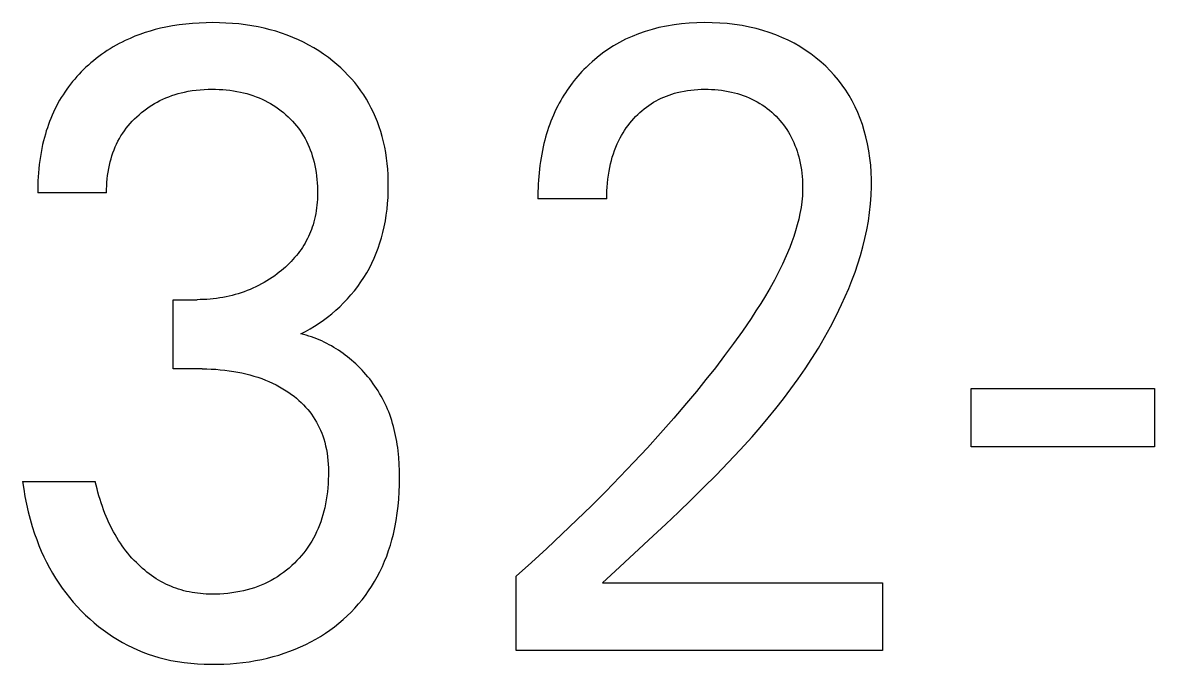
# Model space of a CAD drawing. Extents: x 10 to 879, y 6 to 221.
# Drawn here: x 724.347 to 726.622, y 136.821 to 138.11 of the extents above; entities that cross this region are included whole.
import ezdxf

# ---------------------------------------------------------------- set-up
doc = ezdxf.new("R2010")
doc.units = 0
doc.header["$LTSCALE"] = 5
doc.header["$MEASUREMENT"] = 0
doc.layers.get('0').update_dxf_attribs({"linetype": 'CONTINUOUS'})

msp = doc.modelspace()

# ---------------------------------------------------------------- linework, layer by layer
at = {"color": 7, "linetype": 'Continuous'}
for p, q in [((724.6244, 138.0984), (724.6139, 138.0958)), ((724.6349, 138.1007), (724.6244, 138.0984)), ((724.6483, 138.1032), (724.6349, 138.1007)), ((724.6617, 138.1053), (724.6483, 138.1032)), ((724.6752, 138.1069), (724.6617, 138.1053)), ((724.6888, 138.1082), (724.6752, 138.1069)), ((724.7023, 138.109), (724.6888, 138.1082)), ((724.7159, 138.1095), (724.7023, 138.109)), ((724.7295, 138.1097), (724.7159, 138.1095)), ((724.7427, 138.1095), (724.7295, 138.1097)), ((724.7558, 138.109), (724.7427, 138.1095)), ((724.7689, 138.1082), (724.7558, 138.109)), ((724.782, 138.107), (724.7689, 138.1082)), ((724.795, 138.1054), (724.782, 138.107)), ((724.808, 138.1035), (724.795, 138.1054)), ((724.8209, 138.1011), (724.808, 138.1035)), ((724.8328, 138.0985), (724.8209, 138.1011)), ((724.8445, 138.0956), (724.8328, 138.0985)), ((725.6262, 138.0997), (725.6124, 138.0962)), ((725.6413, 138.1029), (725.6262, 138.0997)), ((725.6566, 138.1054), (725.6413, 138.1029)), ((725.6719, 138.1073), (725.6566, 138.1054)), ((725.6873, 138.1086), (725.6719, 138.1073)), ((725.7028, 138.1094), (725.6873, 138.1086)), ((725.7183, 138.1097), (725.7028, 138.1094)), ((725.7334, 138.1095), (725.7183, 138.1097)), ((725.7485, 138.1088), (725.7334, 138.1095)), ((725.7635, 138.1077), (725.7485, 138.1088)), ((725.7785, 138.106), (725.7635, 138.1077)), ((725.7934, 138.1037), (725.7785, 138.106)), ((725.8082, 138.1009), (725.7934, 138.1037)), ((725.8216, 138.0978), (725.8082, 138.1009)), ((724.563, 138.0782), (724.5532, 138.0737)), ((724.5729, 138.0823), (724.563, 138.0782)), ((724.583, 138.0862), (724.5729, 138.0823)), ((724.5932, 138.0897), (724.583, 138.0862)), ((724.6035, 138.0929), (724.5932, 138.0897)), ((724.6139, 138.0958), (724.6035, 138.0929)), ((724.8562, 138.0923), (724.8445, 138.0956)), ((724.8677, 138.0886), (724.8562, 138.0923)), ((724.8791, 138.0846), (724.8677, 138.0886)), ((724.8904, 138.0801), (724.8791, 138.0846)), ((724.9014, 138.0753), (724.8904, 138.0801)), ((725.5593, 138.0763), (725.5467, 138.0698)), ((725.5722, 138.0822), (725.5593, 138.0763)), ((725.5854, 138.0874), (725.5722, 138.0822)), ((725.5988, 138.0921), (725.5854, 138.0874)), ((725.6124, 138.0962), (725.5988, 138.0921)), ((725.8349, 138.0942), (725.8216, 138.0978)), ((725.848, 138.0901), (725.8349, 138.0942)), ((725.861, 138.0854), (725.848, 138.0901)), ((725.8737, 138.0802), (725.861, 138.0854)), ((725.8862, 138.0745), (725.8737, 138.0802)), ((724.5172, 138.0535), (724.5115, 138.0497)), ((724.523, 138.0572), (724.5172, 138.0535)), ((724.5289, 138.0608), (724.523, 138.0572)), ((724.5349, 138.0642), (724.5289, 138.0608)), ((724.5409, 138.0675), (724.5349, 138.0642)), ((724.547, 138.0707), (724.5409, 138.0675)), ((724.5532, 138.0737), (724.547, 138.0707)), ((724.912, 138.0702), (724.9014, 138.0753)), ((724.9224, 138.0648), (724.912, 138.0702)), ((724.9326, 138.059), (724.9224, 138.0648)), ((724.9425, 138.0528), (724.9326, 138.059)), ((725.5238, 138.0559), (725.5128, 138.0482)), ((725.5351, 138.0631), (725.5238, 138.0559)), ((725.5467, 138.0698), (725.5351, 138.0631)), ((725.898, 138.0684), (725.8862, 138.0745)), ((725.9094, 138.0618), (725.898, 138.0684)), ((725.9206, 138.0547), (725.9094, 138.0618)), ((725.9315, 138.0471), (725.9206, 138.0547)), ((724.4895, 138.0331), (724.4842, 138.0287)), ((724.4948, 138.0375), (724.4895, 138.0331)), ((724.5003, 138.0416), (724.4948, 138.0375)), ((724.5059, 138.0457), (724.5003, 138.0416)), ((724.5115, 138.0497), (724.5059, 138.0457)), ((724.9523, 138.0463), (724.9425, 138.0528)), ((724.9618, 138.0394), (724.9523, 138.0463)), ((724.971, 138.0322), (724.9618, 138.0394)), ((724.9789, 138.0257), (724.971, 138.0322)), ((725.492, 138.0313), (725.4858, 138.0257)), ((725.5023, 138.04), (725.492, 138.0313)), ((725.5128, 138.0482), (725.5023, 138.04)), ((725.942, 138.039), (725.9315, 138.0471)), ((725.9522, 138.0305), (725.942, 138.039)), ((725.9615, 138.022), (725.9522, 138.0305)), ((724.4651, 138.0108), (724.4606, 138.0061)), ((724.4697, 138.0154), (724.4651, 138.0108)), ((724.4745, 138.02), (724.4697, 138.0154)), ((724.4793, 138.0244), (724.4745, 138.02)), ((724.4842, 138.0287), (724.4793, 138.0244)), ((724.9865, 138.0189), (724.9789, 138.0257)), ((724.9939, 138.0118), (724.9865, 138.0189)), ((725.0011, 138.0045), (724.9939, 138.0118)), ((725.4714, 138.0113), (725.4674, 138.0069)), ((725.4756, 138.0156), (725.4714, 138.0113)), ((725.4798, 138.0199), (725.4756, 138.0156)), ((725.4858, 138.0257), (725.4798, 138.0199)), ((725.9704, 138.0131), (725.9615, 138.022)), ((725.9789, 138.0039), (725.9704, 138.0131)), ((724.4435, 137.9862), (724.4395, 137.9811)), ((724.4476, 137.9913), (724.4435, 137.9862)), ((724.4518, 137.9964), (724.4476, 137.9913)), ((724.4561, 138.0013), (724.4518, 137.9964)), ((724.4606, 138.0061), (724.4561, 138.0013)), ((725.008, 137.997), (725.0011, 138.0045)), ((725.0147, 137.9892), (725.008, 137.997)), ((725.021, 137.9812), (725.0147, 137.9892)), ((725.452, 137.9884), (725.4484, 137.9837)), ((725.4557, 137.9932), (725.452, 137.9884)), ((725.4595, 137.9978), (725.4557, 137.9932)), ((725.4634, 138.0024), (725.4595, 137.9978)), ((725.4674, 138.0069), (725.4634, 138.0024)), ((725.987, 137.9943), (725.9789, 138.0039)), ((725.9947, 137.9844), (725.987, 137.9943)), ((724.4284, 137.965), (724.4249, 137.9594)), ((724.432, 137.9704), (724.4284, 137.965)), ((724.4357, 137.9758), (724.432, 137.9704)), ((724.4395, 137.9811), (724.4357, 137.9758)), ((724.6412, 137.961), (724.6473, 137.9632)), ((724.6473, 137.9632), (724.6535, 137.9652)), ((724.6535, 137.9652), (724.6597, 137.9671)), ((724.6597, 137.9671), (724.666, 137.9687)), ((724.666, 137.9687), (724.6723, 137.9702)), ((724.6723, 137.9702), (724.6802, 137.9718)), ((724.6802, 137.9718), (724.6881, 137.9731)), ((724.6881, 137.9731), (724.696, 137.9741)), ((724.696, 137.9741), (724.704, 137.9749)), ((724.704, 137.9749), (724.712, 137.9754)), ((724.712, 137.9754), (724.72, 137.9758)), ((724.72, 137.9758), (724.728, 137.9759)), ((724.728, 137.9759), (724.7351, 137.9758)), ((724.7351, 137.9758), (724.7423, 137.9756)), ((724.7423, 137.9756), (724.7495, 137.9752)), ((724.7495, 137.9752), (724.7566, 137.9746)), ((724.7566, 137.9746), (724.7637, 137.9738)), ((724.7637, 137.9738), (724.7708, 137.9728)), ((724.7708, 137.9728), (724.7778, 137.9716)), ((724.7778, 137.9716), (724.7849, 137.9702)), ((724.7849, 137.9702), (724.7912, 137.9687)), ((724.7912, 137.9687), (724.7976, 137.9671)), ((724.7976, 137.9671), (724.8039, 137.9653)), ((724.8039, 137.9653), (724.8101, 137.9632)), ((724.8101, 137.9632), (724.8163, 137.961)), ((725.0271, 137.973), (725.021, 137.9812)), ((725.0328, 137.9645), (725.0271, 137.973)), ((725.0383, 137.9559), (725.0328, 137.9645)), ((725.435, 137.9638), (725.4319, 137.9587)), ((725.4382, 137.9689), (725.435, 137.9638)), ((725.4415, 137.9739), (725.4382, 137.9689)), ((725.4449, 137.9788), (725.4415, 137.9739)), ((725.4484, 137.9837), (725.4449, 137.9788)), ((725.6359, 137.9601), (725.6412, 137.9623)), ((725.6412, 137.9623), (725.6466, 137.9643)), ((725.6466, 137.9643), (725.652, 137.9661)), ((725.652, 137.9661), (725.6575, 137.9678)), ((725.6575, 137.9678), (725.6631, 137.9693)), ((725.6631, 137.9693), (725.6698, 137.9709)), ((725.6698, 137.9709), (725.6767, 137.9723)), ((725.6767, 137.9723), (725.6835, 137.9734)), ((725.6835, 137.9734), (725.6904, 137.9743)), ((725.6904, 137.9743), (725.6974, 137.975)), ((725.6974, 137.975), (725.7043, 137.9755)), ((725.7043, 137.9755), (725.7113, 137.9758)), ((725.7113, 137.9758), (725.7183, 137.9759)), ((725.7183, 137.9759), (725.7251, 137.9758)), ((725.7251, 137.9758), (725.7318, 137.9756)), ((725.7318, 137.9756), (725.7386, 137.9752)), ((725.7386, 137.9752), (725.7454, 137.9746)), ((725.7454, 137.9746), (725.7521, 137.9738)), ((725.7521, 137.9738), (725.7588, 137.9729)), ((725.7588, 137.9729), (725.7655, 137.9717)), ((725.7655, 137.9717), (725.7721, 137.9703)), ((725.7721, 137.9703), (725.7781, 137.9689)), ((725.7781, 137.9689), (725.7841, 137.9672)), ((725.7841, 137.9672), (725.79, 137.9654)), ((725.79, 137.9654), (725.7959, 137.9635)), ((725.7959, 137.9635), (725.8017, 137.9613)), ((726.0019, 137.9741), (725.9947, 137.9844)), ((726.0086, 137.9636), (726.0019, 137.9741)), ((726.015, 137.9524), (726.0086, 137.9636)), ((724.415, 137.9419), (724.412, 137.9359)), ((724.4182, 137.9478), (724.415, 137.9419)), ((724.4215, 137.9537), (724.4182, 137.9478)), ((724.4249, 137.9594), (724.4215, 137.9537)), ((724.5961, 137.9367), (724.6013, 137.9404)), ((724.6013, 137.9404), (724.6067, 137.9438)), ((724.6067, 137.9438), (724.6121, 137.9471)), ((724.6121, 137.9471), (724.6177, 137.9503)), ((724.6177, 137.9503), (724.6233, 137.9532)), ((724.6233, 137.9532), (724.6292, 137.956)), ((724.6292, 137.956), (724.6351, 137.9586)), ((724.6351, 137.9586), (724.6412, 137.961)), ((724.8163, 137.961), (724.8224, 137.9586)), ((724.8224, 137.9586), (724.8284, 137.956)), ((724.8284, 137.956), (724.8343, 137.9532)), ((724.8343, 137.9532), (724.84, 137.9503)), ((724.84, 137.9503), (724.8455, 137.9472)), ((724.8455, 137.9472), (724.8509, 137.9439)), ((724.8509, 137.9439), (724.8563, 137.9404)), ((724.8563, 137.9404), (724.8615, 137.9368)), ((725.0433, 137.9471), (725.0383, 137.9559)), ((725.0481, 137.9381), (725.0433, 137.9471)), ((725.4228, 137.9424), (725.4198, 137.9364)), ((725.426, 137.9483), (725.4228, 137.9424)), ((725.4289, 137.9535), (725.426, 137.9483)), ((725.4319, 137.9587), (725.4289, 137.9535)), ((725.5966, 137.9366), (725.6011, 137.9401)), ((725.6011, 137.9401), (725.6058, 137.9434)), ((725.6058, 137.9434), (725.6106, 137.9466)), ((725.6106, 137.9466), (725.6155, 137.9497)), ((725.6155, 137.9497), (725.6205, 137.9525)), ((725.6205, 137.9525), (725.6255, 137.9552)), ((725.6255, 137.9552), (725.6307, 137.9577)), ((725.6307, 137.9577), (725.6359, 137.9601)), ((725.8017, 137.9613), (725.8074, 137.9589)), ((725.8074, 137.9589), (725.813, 137.9563)), ((725.813, 137.9563), (725.8186, 137.9536)), ((725.8186, 137.9536), (725.8238, 137.9507)), ((725.8238, 137.9507), (725.829, 137.9476)), ((725.829, 137.9476), (725.8341, 137.9444)), ((725.8341, 137.9444), (725.839, 137.941)), ((725.839, 137.941), (725.8438, 137.9374)), ((726.0208, 137.9409), (726.015, 137.9524)), ((726.0261, 137.9291), (726.0208, 137.9409)), ((724.4039, 137.9175), (724.4014, 137.9112)), ((724.4064, 137.9237), (724.4039, 137.9175)), ((724.4092, 137.9298), (724.4064, 137.9237)), ((724.412, 137.9359), (724.4092, 137.9298)), ((724.572, 137.9163), (724.5765, 137.9206)), ((724.5765, 137.9206), (724.5811, 137.9248)), ((724.5811, 137.9248), (724.586, 137.929)), ((724.586, 137.929), (724.591, 137.9329)), ((724.591, 137.9329), (724.5961, 137.9367)), ((724.8615, 137.9368), (724.8666, 137.9329)), ((724.8666, 137.9329), (724.8715, 137.929)), ((724.8715, 137.929), (724.8764, 137.9248)), ((724.8764, 137.9248), (724.8809, 137.9207)), ((724.8809, 137.9207), (724.8853, 137.9164)), ((724.8853, 137.9164), (724.8896, 137.9119)), ((725.0526, 137.929), (725.0481, 137.9381)), ((725.0567, 137.9197), (725.0526, 137.929)), ((725.0605, 137.9102), (725.0567, 137.9197)), ((725.4116, 137.918), (725.4092, 137.9118)), ((725.4142, 137.9242), (725.4116, 137.918)), ((725.417, 137.9303), (725.4142, 137.9242)), ((725.4198, 137.9364), (725.417, 137.9303)), ((725.5716, 137.9124), (725.5756, 137.9169)), ((725.5756, 137.9169), (725.5795, 137.9211)), ((725.5795, 137.9211), (725.5836, 137.9252)), ((725.5836, 137.9252), (725.5878, 137.9291)), ((725.5878, 137.9291), (725.5921, 137.9329)), ((725.5921, 137.9329), (725.5966, 137.9366)), ((725.8438, 137.9374), (725.8486, 137.9337)), ((725.8486, 137.9337), (725.8531, 137.9298)), ((725.8531, 137.9298), (725.8576, 137.9257)), ((725.8576, 137.9257), (725.8617, 137.9217)), ((725.8617, 137.9217), (725.8657, 137.9175)), ((725.8657, 137.9175), (725.8696, 137.9132)), ((726.0309, 137.9172), (726.0261, 137.9291)), ((726.0352, 137.905), (726.0309, 137.9172)), ((724.3969, 137.8985), (724.3948, 137.8921)), ((724.3991, 137.9049), (724.3969, 137.8985)), ((724.4014, 137.9112), (724.3991, 137.9049)), ((724.5518, 137.8927), (724.5555, 137.8977)), ((724.5555, 137.8977), (724.5594, 137.9026)), ((724.5594, 137.9026), (724.5634, 137.9073)), ((724.5634, 137.9073), (724.5676, 137.9119)), ((724.5676, 137.9119), (724.572, 137.9163)), ((724.8896, 137.9119), (724.8937, 137.9074)), ((724.8937, 137.9074), (724.8976, 137.9027)), ((724.8976, 137.9027), (724.9014, 137.8978)), ((724.9014, 137.8978), (724.905, 137.8929)), ((725.064, 137.9006), (725.0605, 137.9102)), ((725.0671, 137.891), (725.064, 137.9006)), ((725.4046, 137.8991), (725.4025, 137.8927)), ((725.4068, 137.9055), (725.4046, 137.8991)), ((725.4092, 137.9118), (725.4068, 137.9055)), ((725.5573, 137.8934), (725.5607, 137.8983)), ((725.5607, 137.8983), (725.5642, 137.9031)), ((725.5642, 137.9031), (725.5678, 137.9079)), ((725.5678, 137.9079), (725.5716, 137.9124)), ((725.8696, 137.9132), (725.8733, 137.9088)), ((725.8733, 137.9088), (725.8769, 137.9042)), ((725.8769, 137.9042), (725.8803, 137.8996)), ((725.8803, 137.8996), (725.8836, 137.8948)), ((725.8836, 137.8948), (725.8866, 137.8899)), ((726.039, 137.8927), (726.0352, 137.905)), ((724.3893, 137.8726), (724.3874, 137.8647)), ((724.391, 137.8791), (724.3893, 137.8726)), ((724.3928, 137.8856), (724.391, 137.8791)), ((724.3948, 137.8921), (724.3928, 137.8856)), ((724.536, 137.8658), (724.5388, 137.8714)), ((724.5388, 137.8714), (724.5417, 137.8769)), ((724.5417, 137.8769), (724.5449, 137.8824)), ((724.5449, 137.8824), (724.5483, 137.8876)), ((724.5483, 137.8876), (724.5518, 137.8927)), ((724.905, 137.8929), (724.9085, 137.8878)), ((724.9085, 137.8878), (724.9117, 137.8826)), ((724.9117, 137.8826), (724.9149, 137.8771)), ((724.9149, 137.8771), (724.9178, 137.8714)), ((724.9178, 137.8714), (724.9205, 137.8657)), ((725.0699, 137.8812), (725.0671, 137.891)), ((725.0727, 137.8704), (725.0699, 137.8812)), ((725.3968, 137.8734), (725.3952, 137.8668)), ((725.3986, 137.8799), (725.3968, 137.8734)), ((725.4005, 137.8863), (725.3986, 137.8799)), ((725.4025, 137.8927), (725.4005, 137.8863)), ((725.5425, 137.8664), (725.5455, 137.8728)), ((725.5455, 137.8728), (725.5482, 137.8781)), ((725.5482, 137.8781), (725.5511, 137.8833)), ((725.5511, 137.8833), (725.5541, 137.8884)), ((725.5541, 137.8884), (725.5573, 137.8934)), ((725.8866, 137.8899), (725.8896, 137.8849)), ((725.8896, 137.8849), (725.8924, 137.8796)), ((725.8924, 137.8796), (725.8951, 137.8742)), ((725.8951, 137.8742), (725.8975, 137.8687)), ((726.0424, 137.8802), (726.039, 137.8927)), ((726.0456, 137.8662), (726.0424, 137.8802)), ((724.3842, 137.8487), (724.3828, 137.8406)), ((724.3857, 137.8567), (724.3842, 137.8487)), ((724.3874, 137.8647), (724.3857, 137.8567)), ((724.5267, 137.8423), (724.5288, 137.8483)), ((724.5288, 137.8483), (724.531, 137.8542)), ((724.531, 137.8542), (724.5334, 137.86)), ((724.5334, 137.86), (724.536, 137.8658)), ((724.9205, 137.8657), (724.9231, 137.8599)), ((724.9231, 137.8599), (724.9254, 137.854)), ((724.9254, 137.854), (724.9276, 137.848)), ((725.075, 137.8596), (725.0727, 137.8704)), ((725.0771, 137.8486), (725.075, 137.8596)), ((725.0787, 137.8377), (725.0771, 137.8486)), ((725.3921, 137.8529), (725.3906, 137.8455)), ((725.3936, 137.8603), (725.3921, 137.8529)), ((725.3952, 137.8668), (725.3936, 137.8603)), ((725.5348, 137.8465), (725.5371, 137.8532)), ((725.5371, 137.8532), (725.5397, 137.8599)), ((725.5397, 137.8599), (725.5425, 137.8664)), ((725.8975, 137.8687), (725.8998, 137.8631)), ((725.8998, 137.8631), (725.9019, 137.8574)), ((725.9019, 137.8574), (725.9039, 137.8517)), ((725.9039, 137.8517), (725.9057, 137.8459)), ((726.0483, 137.852), (726.0456, 137.8662)), ((726.0504, 137.8378), (726.0483, 137.852)), ((724.3816, 137.8326), (724.3805, 137.8245)), ((724.3828, 137.8406), (724.3816, 137.8326)), ((724.5216, 137.8233), (724.5232, 137.8301)), ((724.5232, 137.8301), (724.5249, 137.8362)), ((724.5249, 137.8362), (724.5267, 137.8423)), ((724.9276, 137.848), (724.9295, 137.842)), ((724.9295, 137.842), (724.9313, 137.8359)), ((724.9313, 137.8359), (724.9329, 137.8297)), ((724.9329, 137.8297), (724.9345, 137.8228)), ((725.08, 137.8266), (725.0787, 137.8377)), ((725.0811, 137.8156), (725.08, 137.8266)), ((725.3881, 137.8306), (725.387, 137.8231)), ((725.3893, 137.838), (725.3881, 137.8306)), ((725.3906, 137.8455), (725.3893, 137.838)), ((725.5274, 137.8191), (725.529, 137.826)), ((725.529, 137.826), (725.5307, 137.8329)), ((725.5307, 137.8329), (725.5326, 137.8398)), ((725.5326, 137.8398), (725.5348, 137.8465)), ((725.9057, 137.8459), (725.9073, 137.84)), ((725.9073, 137.84), (725.9087, 137.8341)), ((725.9087, 137.8341), (725.9102, 137.8275)), ((725.9102, 137.8275), (725.9115, 137.8208)), ((726.052, 137.8235), (726.0504, 137.8378)), ((724.3789, 137.8083), (724.3783, 137.8003)), ((724.3796, 137.8164), (724.3789, 137.8083)), ((724.3805, 137.8245), (724.3796, 137.8164)), ((724.5172, 137.7958), (724.518, 137.8027)), ((724.518, 137.8027), (724.519, 137.8096)), ((724.519, 137.8096), (724.5202, 137.8165)), ((724.5202, 137.8165), (724.5216, 137.8233)), ((724.9345, 137.8228), (724.9359, 137.8159)), ((724.9359, 137.8159), (724.9371, 137.8089)), ((724.9371, 137.8089), (724.938, 137.8018)), ((725.0818, 137.8045), (725.0811, 137.8156)), ((725.0822, 137.7933), (725.0818, 137.8045)), ((725.3853, 137.8081), (725.3846, 137.8006)), ((725.3861, 137.8156), (725.3853, 137.8081)), ((725.387, 137.8231), (725.3861, 137.8156)), ((725.5236, 137.7954), (725.5247, 137.8033)), ((725.5247, 137.8033), (725.526, 137.8112)), ((725.526, 137.8112), (725.5274, 137.8191)), ((725.9115, 137.8208), (725.9126, 137.8141)), ((725.9126, 137.8141), (725.9135, 137.8073)), ((725.9135, 137.8073), (725.9142, 137.8006)), ((726.053, 137.8092), (726.052, 137.8235)), ((726.0536, 137.7948), (726.053, 137.8092)), ((724.3776, 137.7841), (724.3774, 137.7761)), ((724.3779, 137.7922), (724.3776, 137.7841)), ((724.3783, 137.8003), (724.3779, 137.7922)), ((724.516, 137.775), (724.5162, 137.7819)), ((724.5162, 137.7819), (724.5166, 137.7888)), ((724.5166, 137.7888), (724.5172, 137.7958)), ((724.938, 137.8018), (724.9388, 137.7948)), ((724.9388, 137.7948), (724.9394, 137.7877)), ((724.9394, 137.7877), (724.9398, 137.7806)), ((724.9398, 137.7806), (724.94, 137.7735)), ((725.0823, 137.7822), (725.0822, 137.7933)), ((725.0822, 137.7703), (725.0823, 137.7822)), ((725.3836, 137.7856), (725.3833, 137.7781)), ((725.384, 137.7931), (725.3836, 137.7856)), ((725.3846, 137.8006), (725.384, 137.7931)), ((725.5222, 137.7795), (725.5228, 137.7875)), ((725.5228, 137.7875), (725.5236, 137.7954)), ((725.9142, 137.8006), (725.9147, 137.7938)), ((725.9147, 137.7938), (725.915, 137.787)), ((725.915, 137.787), (725.9152, 137.7802)), ((725.9152, 137.7802), (725.9151, 137.7734)), ((726.0531, 137.763), (726.0537, 137.7804)), ((726.0537, 137.7804), (726.0536, 137.7948)), ((724.3774, 137.7761), (724.3774, 137.7681)), ((724.516, 137.7681), (724.3774, 137.7681)), ((724.516, 137.7681), (724.516, 137.775)), ((724.9399, 137.7606), (724.9396, 137.7548)), ((724.94, 137.7664), (724.9399, 137.7606)), ((724.94, 137.7735), (724.94, 137.7664)), ((725.0809, 137.7467), (725.0817, 137.7585)), ((725.0817, 137.7585), (725.0822, 137.7703)), ((725.383, 137.7707), (725.3829, 137.7632)), ((725.3829, 137.7632), (725.3829, 137.7558)), ((725.3833, 137.7781), (725.383, 137.7707)), ((725.5214, 137.7558), (725.5215, 137.7637)), ((725.5215, 137.7637), (725.5217, 137.7716)), ((725.5217, 137.7716), (725.5222, 137.7795)), ((725.9146, 137.7616), (725.9135, 137.7498)), ((725.9151, 137.7734), (725.9146, 137.7616)), ((726.0519, 137.7455), (726.0531, 137.763)), ((724.9381, 137.7376), (724.9373, 137.7319)), ((724.9387, 137.7433), (724.9381, 137.7376)), ((724.9392, 137.7491), (724.9387, 137.7433)), ((724.9396, 137.7548), (724.9392, 137.7491)), ((725.0782, 137.7231), (725.0798, 137.7349)), ((725.0798, 137.7349), (725.0809, 137.7467)), ((725.5214, 137.7558), (725.3829, 137.7558)), ((725.9119, 137.7381), (725.9098, 137.7265)), ((725.9135, 137.7498), (725.9119, 137.7381)), ((726.0499, 137.7281), (726.0519, 137.7455)), ((724.934, 137.7149), (724.9326, 137.7094)), ((724.9353, 137.7206), (724.934, 137.7149)), ((724.9364, 137.7262), (724.9353, 137.7206)), ((724.9373, 137.7319), (724.9364, 137.7262)), ((725.0764, 137.7115), (725.0782, 137.7231)), ((725.9073, 137.7149), (725.9044, 137.7033)), ((725.9098, 137.7265), (725.9073, 137.7149)), ((726.0474, 137.7108), (726.0499, 137.7281)), ((724.9259, 137.6897), (724.924, 137.685)), ((724.9277, 137.6943), (724.9259, 137.6897)), ((724.9294, 137.6991), (724.9277, 137.6943)), ((724.931, 137.7039), (724.9294, 137.6991)), ((724.9326, 137.7094), (724.931, 137.7039)), ((725.0715, 137.6883), (725.0741, 137.6998)), ((725.0741, 137.6998), (725.0764, 137.7115)), ((725.9011, 137.6919), (725.8974, 137.6805)), ((725.9044, 137.7033), (725.9011, 137.6919)), ((726.0405, 137.6763), (726.0443, 137.6935)), ((726.0443, 137.6935), (726.0474, 137.7108)), ((724.9149, 137.667), (724.9124, 137.6627)), ((724.9174, 137.6714), (724.9149, 137.667)), ((724.9197, 137.6759), (724.9174, 137.6714)), ((724.9219, 137.6804), (724.9197, 137.6759)), ((724.924, 137.685), (724.9219, 137.6804)), ((725.0619, 137.6569), (725.0655, 137.6673)), ((725.0655, 137.6673), (725.0686, 137.6777)), ((725.0686, 137.6777), (725.0715, 137.6883)), ((725.8935, 137.6693), (725.8892, 137.6582)), ((725.8974, 137.6805), (725.8935, 137.6693)), ((726.0363, 137.6592), (726.0405, 137.6763)), ((724.9008, 137.6459), (724.8975, 137.6417)), ((724.904, 137.6502), (724.9008, 137.6459)), ((724.9069, 137.6543), (724.904, 137.6502)), ((724.9097, 137.6584), (724.9069, 137.6543)), ((724.9124, 137.6627), (724.9097, 137.6584)), ((725.0538, 137.6366), (725.058, 137.6467)), ((725.058, 137.6467), (725.0619, 137.6569)), ((725.8892, 137.6582), (725.8823, 137.6414)), ((726.0315, 137.6423), (726.0363, 137.6592)), ((724.8793, 137.6224), (724.8754, 137.6188)), ((724.8831, 137.6261), (724.8793, 137.6224)), ((724.8869, 137.6298), (724.8831, 137.6261)), ((724.8905, 137.6337), (724.8869, 137.6298)), ((724.894, 137.6377), (724.8905, 137.6337)), ((724.8975, 137.6417), (724.894, 137.6377)), ((725.0442, 137.6169), (725.0492, 137.6266)), ((725.0492, 137.6266), (725.0538, 137.6366)), ((725.8748, 137.6249), (725.8669, 137.6087)), ((725.8823, 137.6414), (725.8748, 137.6249)), ((726.0205, 137.6087), (726.0262, 137.6254)), ((726.0262, 137.6254), (726.0315, 137.6423)), ((724.8487, 137.5979), (724.8434, 137.5944)), ((724.8539, 137.6015), (724.8487, 137.5979)), ((724.859, 137.6053), (724.8539, 137.6015)), ((724.8632, 137.6085), (724.859, 137.6053)), ((724.8673, 137.6118), (724.8632, 137.6085)), ((724.8714, 137.6152), (724.8673, 137.6118)), ((724.8754, 137.6188), (724.8714, 137.6152)), ((725.0272, 137.5889), (725.0332, 137.598)), ((725.0332, 137.598), (725.0389, 137.6073)), ((725.0389, 137.6073), (725.0442, 137.6169)), ((725.8669, 137.6087), (725.8585, 137.5927)), ((726.0144, 137.5921), (726.0205, 137.6087)), ((724.8101, 137.5764), (724.8043, 137.5739)), ((724.8158, 137.5791), (724.8101, 137.5764)), ((724.8215, 137.5819), (724.8158, 137.5791)), ((724.8271, 137.5848), (724.8215, 137.5819)), ((724.8326, 137.5879), (724.8271, 137.5848)), ((724.838, 137.5911), (724.8326, 137.5879)), ((724.8434, 137.5944), (724.838, 137.5911)), ((725.0142, 137.5713), (725.0209, 137.58)), ((725.0209, 137.58), (725.0272, 137.5889)), ((725.8497, 137.5769), (725.8406, 137.5613)), ((725.8585, 137.5927), (725.8497, 137.5769)), ((726.0009, 137.5594), (726.0078, 137.5757)), ((726.0078, 137.5757), (726.0144, 137.5921)), ((724.65, 137.4142), (724.65, 137.5533)), ((724.65, 137.5533), (724.6977, 137.5533)), ((724.7043, 137.5534), (724.6977, 137.5533)), ((724.7108, 137.5536), (724.7043, 137.5534)), ((724.7173, 137.5539), (724.7108, 137.5536)), ((724.7239, 137.5544), (724.7173, 137.5539)), ((724.7304, 137.555), (724.7239, 137.5544)), ((724.7369, 137.5558), (724.7304, 137.555)), ((724.7434, 137.5568), (724.7369, 137.5558)), ((724.7499, 137.5578), (724.7434, 137.5568)), ((724.7563, 137.5591), (724.7499, 137.5578)), ((724.7625, 137.5604), (724.7563, 137.5591)), ((724.7686, 137.5619), (724.7625, 137.5604)), ((724.7747, 137.5635), (724.7686, 137.5619)), ((724.7807, 137.5653), (724.7747, 137.5635)), ((724.7867, 137.5673), (724.7807, 137.5653)), ((724.7926, 137.5693), (724.7867, 137.5673)), ((724.7985, 137.5715), (724.7926, 137.5693)), ((724.8043, 137.5739), (724.7985, 137.5715)), ((724.9924, 137.5469), (725, 137.5547)), ((725, 137.5547), (725.0072, 137.5629)), ((725.0072, 137.5629), (725.0142, 137.5713)), ((725.8406, 137.5613), (725.8311, 137.5459)), ((725.9936, 137.5433), (726.0009, 137.5594)), ((724.9686, 137.525), (724.9767, 137.532)), ((724.9767, 137.532), (724.9846, 137.5392)), ((724.9846, 137.5392), (724.9924, 137.5469)), ((725.8214, 137.5306), (725.8115, 137.5156)), ((725.8311, 137.5459), (725.8214, 137.5306)), ((725.9828, 137.521), (725.9936, 137.5433)), ((724.943, 137.5059), (724.9517, 137.512)), ((724.9517, 137.512), (724.9602, 137.5183)), ((724.9602, 137.5183), (724.9686, 137.525)), ((725.8115, 137.5156), (725.7942, 137.4903)), ((725.9714, 137.499), (725.9828, 137.521)), ((724.9067, 137.4846), (724.916, 137.4895)), ((724.912, 137.4833), (724.9067, 137.4846)), ((724.916, 137.4895), (724.9252, 137.4946)), ((724.9252, 137.4946), (724.9342, 137.5001)), ((724.9342, 137.5001), (724.943, 137.5059)), ((725.7942, 137.4903), (725.7765, 137.4654)), ((725.9594, 137.4773), (725.9714, 137.499)), ((724.9174, 137.4818), (724.912, 137.4833)), ((724.9227, 137.4802), (724.9174, 137.4818)), ((724.9279, 137.4784), (724.9227, 137.4802)), ((724.9331, 137.4766), (724.9279, 137.4784)), ((724.9383, 137.4746), (724.9331, 137.4766)), ((724.9434, 137.4725), (724.9383, 137.4746)), ((724.9484, 137.4703), (724.9434, 137.4725)), ((724.9534, 137.4679), (724.9484, 137.4703)), ((724.9584, 137.4655), (724.9534, 137.4679)), ((724.9633, 137.4629), (724.9584, 137.4655)), ((724.9681, 137.4603), (724.9633, 137.4629)), ((725.7765, 137.4654), (725.7583, 137.4409)), ((725.9468, 137.456), (725.9594, 137.4773)), ((724.9728, 137.4575), (724.9681, 137.4603)), ((724.9776, 137.4546), (724.9728, 137.4575)), ((724.9822, 137.4516), (724.9776, 137.4546)), ((724.9868, 137.4486), (724.9822, 137.4516)), ((724.9913, 137.4454), (724.9868, 137.4486)), ((724.9957, 137.4421), (724.9913, 137.4454)), ((725.0001, 137.4388), (724.9957, 137.4421)), ((725.0044, 137.4353), (725.0001, 137.4388)), ((725.7583, 137.4409), (725.7398, 137.4166)), ((725.9338, 137.4351), (725.9468, 137.456)), ((725.0086, 137.4317), (725.0044, 137.4353)), ((725.0128, 137.4281), (725.0086, 137.4317)), ((725.0169, 137.4244), (725.0128, 137.4281)), ((725.0211, 137.4203), (725.0169, 137.4244)), ((725.0253, 137.4162), (725.0211, 137.4203)), ((725.0294, 137.4119), (725.0253, 137.4162)), ((725.7398, 137.4166), (725.7208, 137.3927)), ((725.9202, 137.4144), (725.9338, 137.4351)), ((724.7083, 137.4142), (724.65, 137.4142)), ((724.7083, 137.4142), (724.7174, 137.4141)), ((724.7174, 137.4141), (724.7264, 137.4138)), ((724.7264, 137.4138), (724.7355, 137.4134)), ((724.7355, 137.4134), (724.7445, 137.4127)), ((724.7445, 137.4127), (724.7535, 137.4118)), ((724.7535, 137.4118), (724.7625, 137.4107)), ((724.7625, 137.4107), (724.7715, 137.4093)), ((724.7715, 137.4093), (724.7797, 137.4079)), ((724.7797, 137.4079), (724.7878, 137.4062)), ((724.7878, 137.4062), (724.7959, 137.4043)), ((724.7959, 137.4043), (724.804, 137.4023)), ((724.804, 137.4023), (724.812, 137.3999)), ((724.812, 137.3999), (724.8199, 137.3974)), ((724.8199, 137.3974), (724.8278, 137.3947)), ((724.8278, 137.3947), (724.8351, 137.3918)), ((725.0334, 137.4076), (725.0294, 137.4119)), ((725.0373, 137.4031), (725.0334, 137.4076)), ((725.0411, 137.3986), (725.0373, 137.4031)), ((725.0448, 137.394), (725.0411, 137.3986)), ((725.0484, 137.3894), (725.0448, 137.394)), ((725.8917, 137.3741), (725.9061, 137.3941)), ((725.9061, 137.3941), (725.9202, 137.4144)), ((724.8351, 137.3918), (724.8424, 137.3888)), ((724.8424, 137.3888), (724.8496, 137.3855)), ((724.8496, 137.3855), (724.8566, 137.382)), ((724.8566, 137.382), (724.8636, 137.3783)), ((724.8636, 137.3783), (724.8704, 137.3744)), ((724.8704, 137.3744), (724.8771, 137.3702)), ((725.0519, 137.3846), (725.0484, 137.3894)), ((725.0553, 137.3798), (725.0519, 137.3846)), ((725.0586, 137.3749), (725.0553, 137.3798)), ((725.0618, 137.3699), (725.0586, 137.3749)), ((725.7208, 137.3927), (725.7015, 137.369)), ((725.8767, 137.3544), (725.8917, 137.3741)), ((726.2543, 137.2575), (726.2543, 137.3746)), ((726.2543, 137.3746), (726.6223, 137.3746)), ((726.6223, 137.3746), (726.6223, 137.2575)), ((724.8771, 137.3702), (724.8824, 137.3667)), ((724.8824, 137.3667), (724.8876, 137.363)), ((724.8876, 137.363), (724.8927, 137.3592)), ((724.8927, 137.3592), (724.8976, 137.3552)), ((724.8976, 137.3552), (724.9025, 137.351)), ((724.9025, 137.351), (724.9071, 137.3467)), ((725.0648, 137.3649), (725.0618, 137.3699)), ((725.0678, 137.3598), (725.0648, 137.3649)), ((725.0706, 137.3547), (725.0678, 137.3598)), ((725.0733, 137.3495), (725.0706, 137.3547)), ((725.0759, 137.3442), (725.0733, 137.3495)), ((725.7015, 137.369), (725.6819, 137.3455)), ((725.8614, 137.3349), (725.8767, 137.3544)), ((724.9071, 137.3467), (724.9117, 137.3423)), ((724.9117, 137.3423), (724.916, 137.3376)), ((724.916, 137.3376), (724.9202, 137.3329)), ((724.9202, 137.3329), (724.9242, 137.3279)), ((724.9242, 137.3279), (724.9279, 137.3231)), ((725.0784, 137.3389), (725.0759, 137.3442)), ((725.0808, 137.3335), (725.0784, 137.3389)), ((725.083, 137.3281), (725.0808, 137.3335)), ((725.0852, 137.3224), (725.083, 137.3281)), ((725.6819, 137.3455), (725.656, 137.3153)), ((725.8458, 137.3157), (725.8614, 137.3349)), ((724.9279, 137.3231), (724.9314, 137.318)), ((724.9314, 137.318), (724.9347, 137.3129)), ((724.9347, 137.3129), (724.9379, 137.3076)), ((724.9379, 137.3076), (724.9408, 137.3022)), ((724.9408, 137.3022), (724.9435, 137.2967)), ((725.0873, 137.3165), (725.0852, 137.3224)), ((725.0892, 137.3106), (725.0873, 137.3165)), ((725.091, 137.3047), (725.0892, 137.3106)), ((725.0927, 137.2988), (725.091, 137.3047)), ((725.656, 137.3153), (725.6297, 137.2854)), ((725.8297, 137.2968), (725.8458, 137.3157)), ((724.9435, 137.2967), (724.9461, 137.2911)), ((724.9461, 137.2911), (724.9484, 137.2855)), ((724.9484, 137.2855), (724.9506, 137.2797)), ((724.9506, 137.2797), (724.9525, 137.2739)), ((725.0943, 137.2928), (725.0927, 137.2988)), ((725.0957, 137.2867), (725.0943, 137.2928)), ((725.097, 137.2807), (725.0957, 137.2867)), ((725.0982, 137.2746), (725.097, 137.2807)), ((725.6297, 137.2854), (725.603, 137.2559)), ((725.8134, 137.2781), (725.8297, 137.2968)), ((724.9525, 137.2739), (724.9546, 137.2668)), ((724.9546, 137.2668), (724.9563, 137.2597)), ((724.9563, 137.2597), (724.9578, 137.2524)), ((725.0993, 137.2684), (725.0982, 137.2746)), ((725.1003, 137.2623), (725.0993, 137.2684)), ((725.1012, 137.2561), (725.1003, 137.2623)), ((725.7898, 137.2519), (725.8134, 137.2781)), ((726.6223, 137.2575), (726.2543, 137.2575)), ((724.9578, 137.2524), (724.9591, 137.2451)), ((724.9591, 137.2451), (724.9601, 137.2378)), ((724.9601, 137.2378), (724.9608, 137.2304)), ((725.102, 137.2499), (725.1012, 137.2561)), ((725.1033, 137.2365), (725.102, 137.2499)), ((725.1043, 137.223), (725.1033, 137.2365)), ((725.603, 137.2559), (725.5759, 137.2267)), ((725.7656, 137.2262), (725.7898, 137.2519)), ((724.9608, 137.2304), (724.9614, 137.223)), ((724.9614, 137.223), (724.9618, 137.2156)), ((724.9618, 137.2156), (724.9619, 137.2082)), ((725.1048, 137.2094), (725.1043, 137.223)), ((725.5759, 137.2267), (725.5478, 137.1972)), ((725.7411, 137.2009), (725.7656, 137.2262)), ((724.9617, 137.1919), (724.9613, 137.1837)), ((724.9619, 137.2), (724.9617, 137.1919)), ((724.9619, 137.2082), (724.9619, 137.2)), ((725.105, 137.1959), (725.1048, 137.2094)), ((725.1049, 137.1815), (725.105, 137.1959)), ((725.5478, 137.1972), (725.5194, 137.1681)), ((725.7161, 137.1759), (725.7411, 137.2009)), ((724.3472, 137.188), (724.3493, 137.1728)), ((724.3472, 137.188), (724.4933, 137.188)), ((724.3493, 137.1728), (724.3519, 137.1577)), ((724.4949, 137.1808), (724.4933, 137.188)), ((724.4967, 137.1736), (724.4949, 137.1808)), ((724.4986, 137.1664), (724.4967, 137.1736)), ((724.5006, 137.1593), (724.4986, 137.1664)), ((724.9599, 137.1675), (724.9588, 137.1594)), ((724.9607, 137.1756), (724.9599, 137.1675)), ((724.9613, 137.1837), (724.9607, 137.1756)), ((725.1035, 137.1527), (725.1044, 137.1671)), ((725.1044, 137.1671), (725.1049, 137.1815)), ((725.5194, 137.1681), (725.4906, 137.1393)), ((725.6909, 137.1512), (725.7161, 137.1759)), ((724.3519, 137.1577), (724.3549, 137.1425)), ((724.5027, 137.1521), (724.5006, 137.1593)), ((724.505, 137.1451), (724.5027, 137.1521)), ((724.5074, 137.138), (724.505, 137.1451)), ((724.9561, 137.1433), (724.9544, 137.1353)), ((724.9576, 137.1513), (724.9561, 137.1433)), ((724.9588, 137.1594), (724.9576, 137.1513)), ((725.1022, 137.1384), (725.1035, 137.1527)), ((725.6655, 137.1268), (725.6909, 137.1512)), ((724.3549, 137.1425), (724.3584, 137.1275)), ((724.3584, 137.1275), (724.3622, 137.1126)), ((724.5099, 137.131), (724.5074, 137.138)), ((724.5125, 137.1241), (724.5099, 137.131)), ((724.5151, 137.1178), (724.5125, 137.1241)), ((724.9507, 137.1212), (724.9486, 137.1142)), ((724.9526, 137.1283), (724.9507, 137.1212)), ((724.9544, 137.1353), (724.9526, 137.1283)), ((725.0982, 137.1101), (725.1004, 137.1242)), ((725.1004, 137.1242), (725.1022, 137.1384)), ((725.4906, 137.1393), (725.4615, 137.1108)), ((725.64, 137.1027), (725.6655, 137.1268)), ((724.3622, 137.1126), (724.3665, 137.0977)), ((724.3665, 137.0977), (724.3713, 137.0831)), ((724.5178, 137.1116), (724.5151, 137.1178)), ((724.5206, 137.1054), (724.5178, 137.1116)), ((724.5235, 137.0993), (724.5206, 137.1054)), ((724.5265, 137.0933), (724.5235, 137.0993)), ((724.9438, 137.1005), (724.9411, 137.0937)), ((724.9463, 137.1073), (724.9438, 137.1005)), ((724.9486, 137.1142), (724.9463, 137.1073)), ((725.0956, 137.096), (725.0982, 137.1101)), ((725.4615, 137.1108), (725.4314, 137.082)), ((725.6144, 137.0788), (725.64, 137.1027)), ((724.3713, 137.0831), (724.3755, 137.0714)), ((724.5297, 137.0873), (724.5265, 137.0933)), ((724.533, 137.0814), (724.5297, 137.0873)), ((724.5365, 137.0755), (724.533, 137.0814)), ((724.5401, 137.0698), (724.5365, 137.0755)), ((724.935, 137.0805), (724.9316, 137.074)), ((724.9382, 137.087), (724.935, 137.0805)), ((724.9411, 137.0937), (724.9382, 137.087)), ((725.0895, 137.071), (725.0924, 137.082)), ((725.0924, 137.082), (725.0956, 137.096)), ((725.4314, 137.082), (725.4009, 137.0536)), ((725.5381, 137.008), (725.6144, 137.0788)), ((724.3755, 137.0714), (724.3799, 137.0598)), ((724.3799, 137.0598), (724.3847, 137.0484)), ((724.5436, 137.0645), (724.5401, 137.0698)), ((724.5472, 137.0592), (724.5436, 137.0645)), ((724.5509, 137.0541), (724.5472, 137.0592)), ((724.5548, 137.049), (724.5509, 137.0541)), ((724.9207, 137.0562), (724.9167, 137.0505)), ((724.9246, 137.062), (724.9207, 137.0562)), ((724.9282, 137.068), (724.9246, 137.062)), ((724.9316, 137.074), (724.9282, 137.068)), ((725.0829, 137.0492), (725.0864, 137.06)), ((725.0864, 137.06), (725.0895, 137.071)), ((725.4009, 137.0536), (725.3701, 137.0255)), ((724.3847, 137.0484), (724.3898, 137.0371)), ((724.3898, 137.0371), (724.3952, 137.026)), ((724.5587, 137.044), (724.5548, 137.049)), ((724.5628, 137.0391), (724.5587, 137.044)), ((724.567, 137.0344), (724.5628, 137.0391)), ((724.5714, 137.0297), (724.567, 137.0344)), ((724.5758, 137.0251), (724.5714, 137.0297)), ((724.8987, 137.0292), (724.8938, 137.0242)), ((724.9034, 137.0343), (724.8987, 137.0292)), ((724.908, 137.0396), (724.9034, 137.0343)), ((724.9124, 137.045), (724.908, 137.0396)), ((724.9167, 137.0505), (724.9124, 137.045)), ((725.0748, 137.0278), (725.079, 137.0384)), ((725.079, 137.0384), (725.0829, 137.0492)), ((724.3952, 137.026), (724.401, 137.015)), ((724.401, 137.015), (724.407, 137.0043)), ((724.5799, 137.0211), (724.5758, 137.0251)), ((724.584, 137.0172), (724.5799, 137.0211)), ((724.5883, 137.0134), (724.584, 137.0172)), ((724.5926, 137.0097), (724.5883, 137.0134)), ((724.5971, 137.0061), (724.5926, 137.0097)), ((724.8774, 137.0097), (724.8716, 137.0052)), ((724.883, 137.0143), (724.8774, 137.0097)), ((724.8885, 137.0192), (724.883, 137.0143)), ((724.8938, 137.0242), (724.8885, 137.0192)), ((725.0602, 136.9969), (725.0654, 137.007)), ((725.0654, 137.007), (725.0703, 137.0173)), ((725.0703, 137.0173), (725.0748, 137.0278)), ((725.3701, 137.0255), (725.339, 136.9978)), ((725.5131, 136.9846), (725.5381, 137.008)), ((724.407, 137.0043), (724.4135, 136.9937)), ((724.4135, 136.9937), (724.4199, 136.9837)), ((724.4199, 136.9837), (724.4267, 136.9739)), ((724.6016, 137.0026), (724.5971, 137.0061)), ((724.6062, 136.9992), (724.6016, 137.0026)), ((724.6109, 136.996), (724.6062, 136.9992)), ((724.6157, 136.9929), (724.6109, 136.996)), ((724.6206, 136.9899), (724.6157, 136.9929)), ((724.6253, 136.9872), (724.6206, 136.9899)), ((724.6302, 136.9846), (724.6253, 136.9872)), ((724.6351, 136.9821), (724.6302, 136.9846)), ((724.8404, 136.9861), (724.8337, 136.9829)), ((724.847, 136.9895), (724.8404, 136.9861)), ((724.8534, 136.9931), (724.847, 136.9895)), ((724.8596, 136.9969), (724.8534, 136.9931)), ((724.8657, 137.001), (724.8596, 136.9969)), ((724.8716, 137.0052), (724.8657, 137.001)), ((725.0488, 136.9775), (725.0546, 136.987)), ((725.0546, 136.987), (725.0602, 136.9969)), ((725.339, 136.849), (725.339, 136.9978)), ((725.5131, 136.9846), (726.0756, 136.9846)), ((726.0756, 136.9846), (726.0756, 136.849)), ((724.4267, 136.9739), (724.4338, 136.9643)), ((724.4338, 136.9643), (724.4412, 136.955)), ((724.64, 136.9798), (724.6351, 136.9821)), ((724.6451, 136.9776), (724.64, 136.9798)), ((724.6502, 136.9755), (724.6451, 136.9776)), ((724.6553, 136.9736), (724.6502, 136.9755)), ((724.6605, 136.9718), (724.6553, 136.9736)), ((724.6658, 136.9702), (724.6605, 136.9718)), ((724.671, 136.9688), (724.6658, 136.9702)), ((724.6765, 136.9674), (724.671, 136.9688)), ((724.6821, 136.9662), (724.6765, 136.9674)), ((724.6877, 136.9652), (724.6821, 136.9662)), ((724.6933, 136.9643), (724.6877, 136.9652)), ((724.6989, 136.9635), (724.6933, 136.9643)), ((724.7045, 136.9629), (724.6989, 136.9635)), ((724.7102, 136.9624), (724.7045, 136.9629)), ((724.7159, 136.9621), (724.7102, 136.9624)), ((724.7215, 136.9618), (724.7159, 136.9621)), ((724.7272, 136.9617), (724.7215, 136.9618)), ((724.7353, 136.9617), (724.7272, 136.9617)), ((724.7434, 136.962), (724.7353, 136.9617)), ((724.7515, 136.9625), (724.7434, 136.962)), ((724.7596, 136.9632), (724.7515, 136.9625)), ((724.7676, 136.9642), (724.7596, 136.9632)), ((724.7756, 136.9655), (724.7676, 136.9642)), ((724.7836, 136.9669), (724.7756, 136.9655)), ((724.7915, 136.9687), (724.7836, 136.9669)), ((724.7987, 136.9705), (724.7915, 136.9687)), ((724.8059, 136.9725), (724.7987, 136.9705)), ((724.813, 136.9748), (724.8059, 136.9725)), ((724.82, 136.9772), (724.813, 136.9748)), ((724.8269, 136.9799), (724.82, 136.9772)), ((724.8337, 136.9829), (724.8269, 136.9799)), ((725.0362, 136.9594), (725.0427, 136.9683)), ((725.0427, 136.9683), (725.0488, 136.9775)), ((724.4412, 136.955), (724.4489, 136.9458)), ((724.4489, 136.9458), (724.4569, 136.9369)), ((725.0151, 136.9339), (725.0224, 136.9421)), ((725.0224, 136.9421), (725.0295, 136.9506)), ((725.0295, 136.9506), (725.0362, 136.9594)), ((724.4569, 136.9369), (724.4651, 136.9283)), ((724.4651, 136.9283), (724.4736, 136.9199)), ((724.4736, 136.9199), (724.4821, 136.912)), ((724.9915, 136.9107), (724.9996, 136.9181)), ((724.9996, 136.9181), (725.0075, 136.9258)), ((725.0075, 136.9258), (725.0151, 136.9339)), ((724.4821, 136.912), (724.4908, 136.9044)), ((724.4908, 136.9044), (724.4997, 136.8971)), ((724.4997, 136.8971), (724.5089, 136.89)), ((724.965, 136.8896), (724.974, 136.8963)), ((724.974, 136.8963), (724.9829, 136.9033)), ((724.9829, 136.9033), (724.9915, 136.9107)), ((724.5089, 136.89), (724.5183, 136.8832)), ((724.5183, 136.8832), (724.5279, 136.8768)), ((724.5279, 136.8768), (724.5377, 136.8707)), ((724.5377, 136.8707), (724.5477, 136.8649)), ((724.9266, 136.8659), (724.9365, 136.8713)), ((724.9365, 136.8713), (724.9462, 136.8771)), ((724.9462, 136.8771), (724.9557, 136.8832)), ((724.9557, 136.8832), (724.965, 136.8896)), ((724.5477, 136.8649), (724.5577, 136.8595)), ((724.5577, 136.8595), (724.5679, 136.8545)), ((724.5679, 136.8545), (724.5782, 136.8499)), ((724.5782, 136.8499), (724.5886, 136.8456)), ((724.8842, 136.847), (724.8951, 136.8512)), ((724.8951, 136.8512), (724.9059, 136.8558)), ((724.9059, 136.8558), (724.9165, 136.8608)), ((724.9165, 136.8608), (724.9266, 136.8659)), ((726.0756, 136.849), (725.339, 136.849)), ((724.5886, 136.8456), (724.5992, 136.8416)), ((724.5992, 136.8416), (724.61, 136.838)), ((724.61, 136.838), (724.6208, 136.8347)), ((724.6208, 136.8347), (724.6318, 136.8319)), ((724.6318, 136.8319), (724.645, 136.8289)), ((724.645, 136.8289), (724.6583, 136.8264)), ((724.6583, 136.8264), (724.6717, 136.8245)), ((724.6717, 136.8245), (724.6851, 136.8229)), ((724.7771, 136.8231), (724.7899, 136.8245)), ((724.7899, 136.8245), (724.8026, 136.8262)), ((724.8026, 136.8262), (724.8153, 136.8284)), ((724.8153, 136.8284), (724.8279, 136.8308)), ((724.8279, 136.8308), (724.8394, 136.8334)), ((724.8394, 136.8334), (724.8507, 136.8363)), ((724.8507, 136.8363), (724.862, 136.8396)), ((724.862, 136.8396), (724.8731, 136.8431)), ((724.8731, 136.8431), (724.8842, 136.847)), ((724.6851, 136.8229), (724.6986, 136.8218)), ((724.6986, 136.8218), (724.7122, 136.8212)), ((724.7122, 136.8212), (724.7257, 136.8209)), ((724.7257, 136.8209), (724.7386, 136.8209)), ((724.7386, 136.8209), (724.7515, 136.8213)), ((724.7515, 136.8213), (724.7643, 136.822)), ((724.7643, 136.822), (724.7771, 136.8231))]:
    msp.add_line(p, q, dxfattribs=at)

doc.saveas('drawing.dxf')
